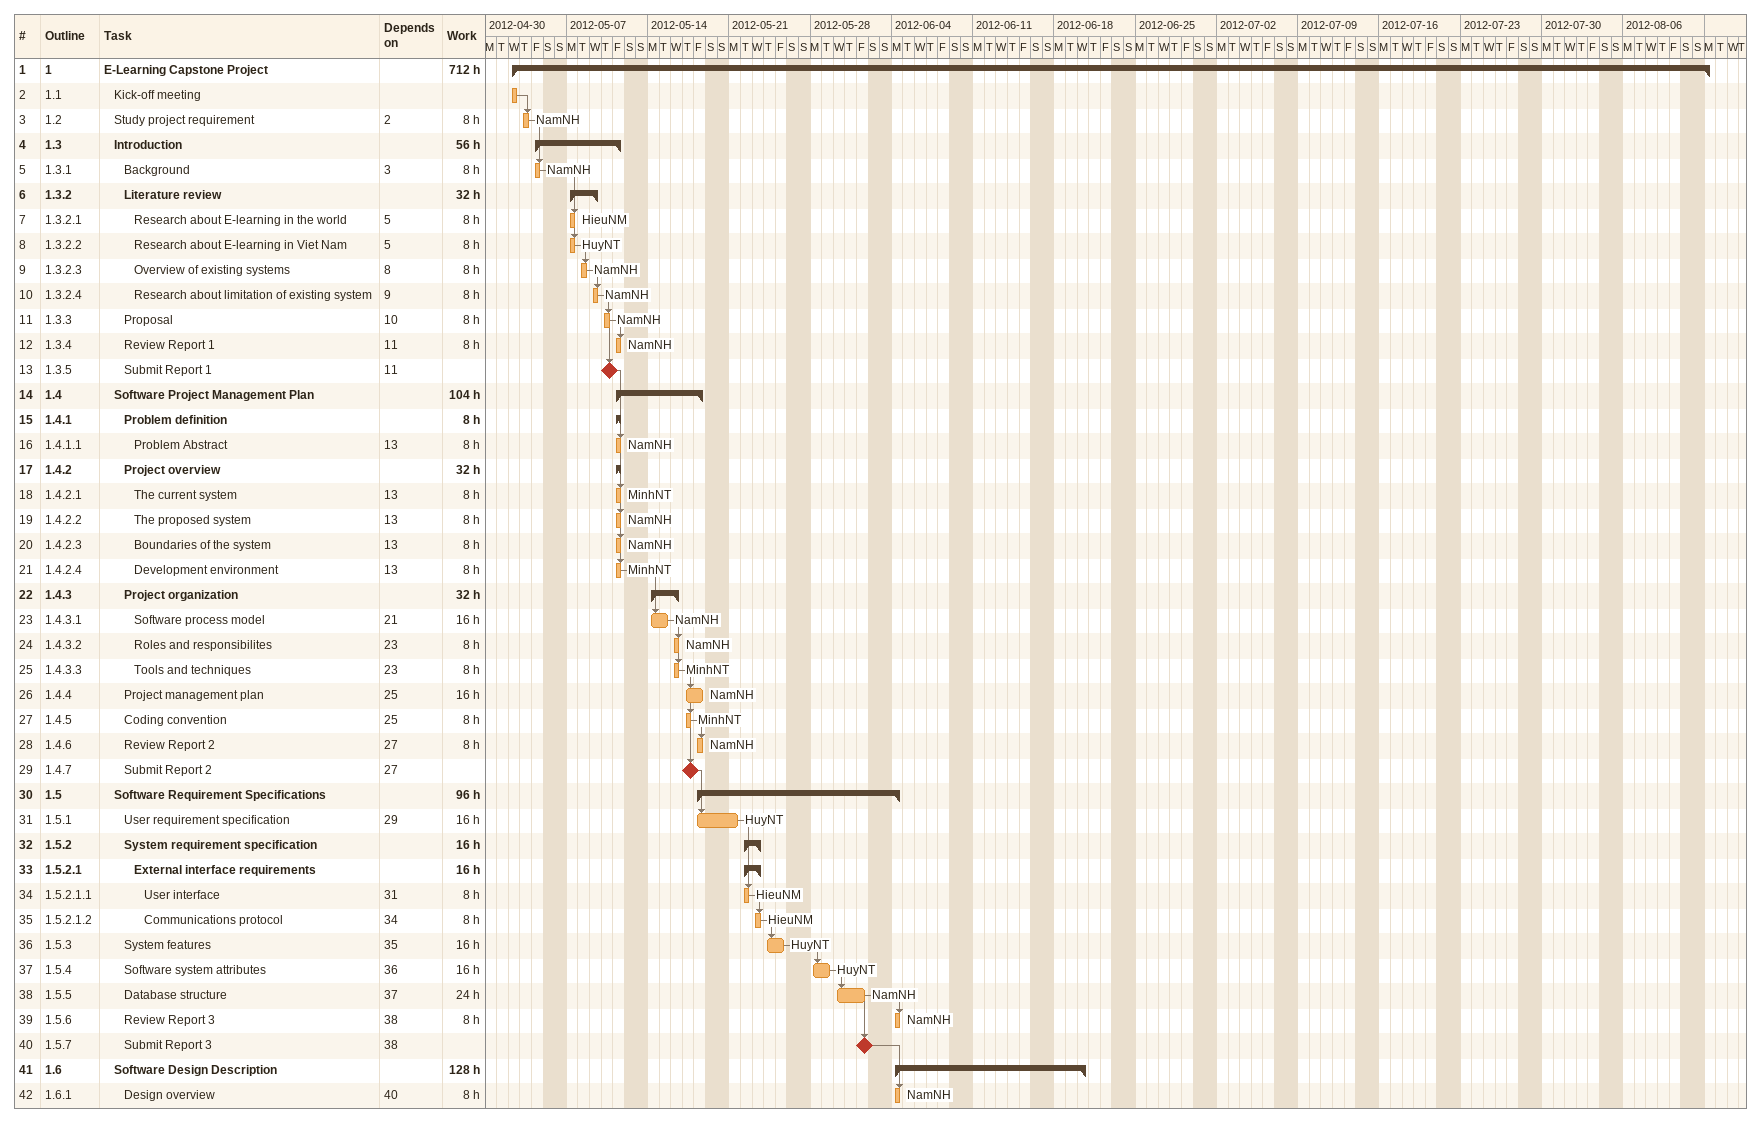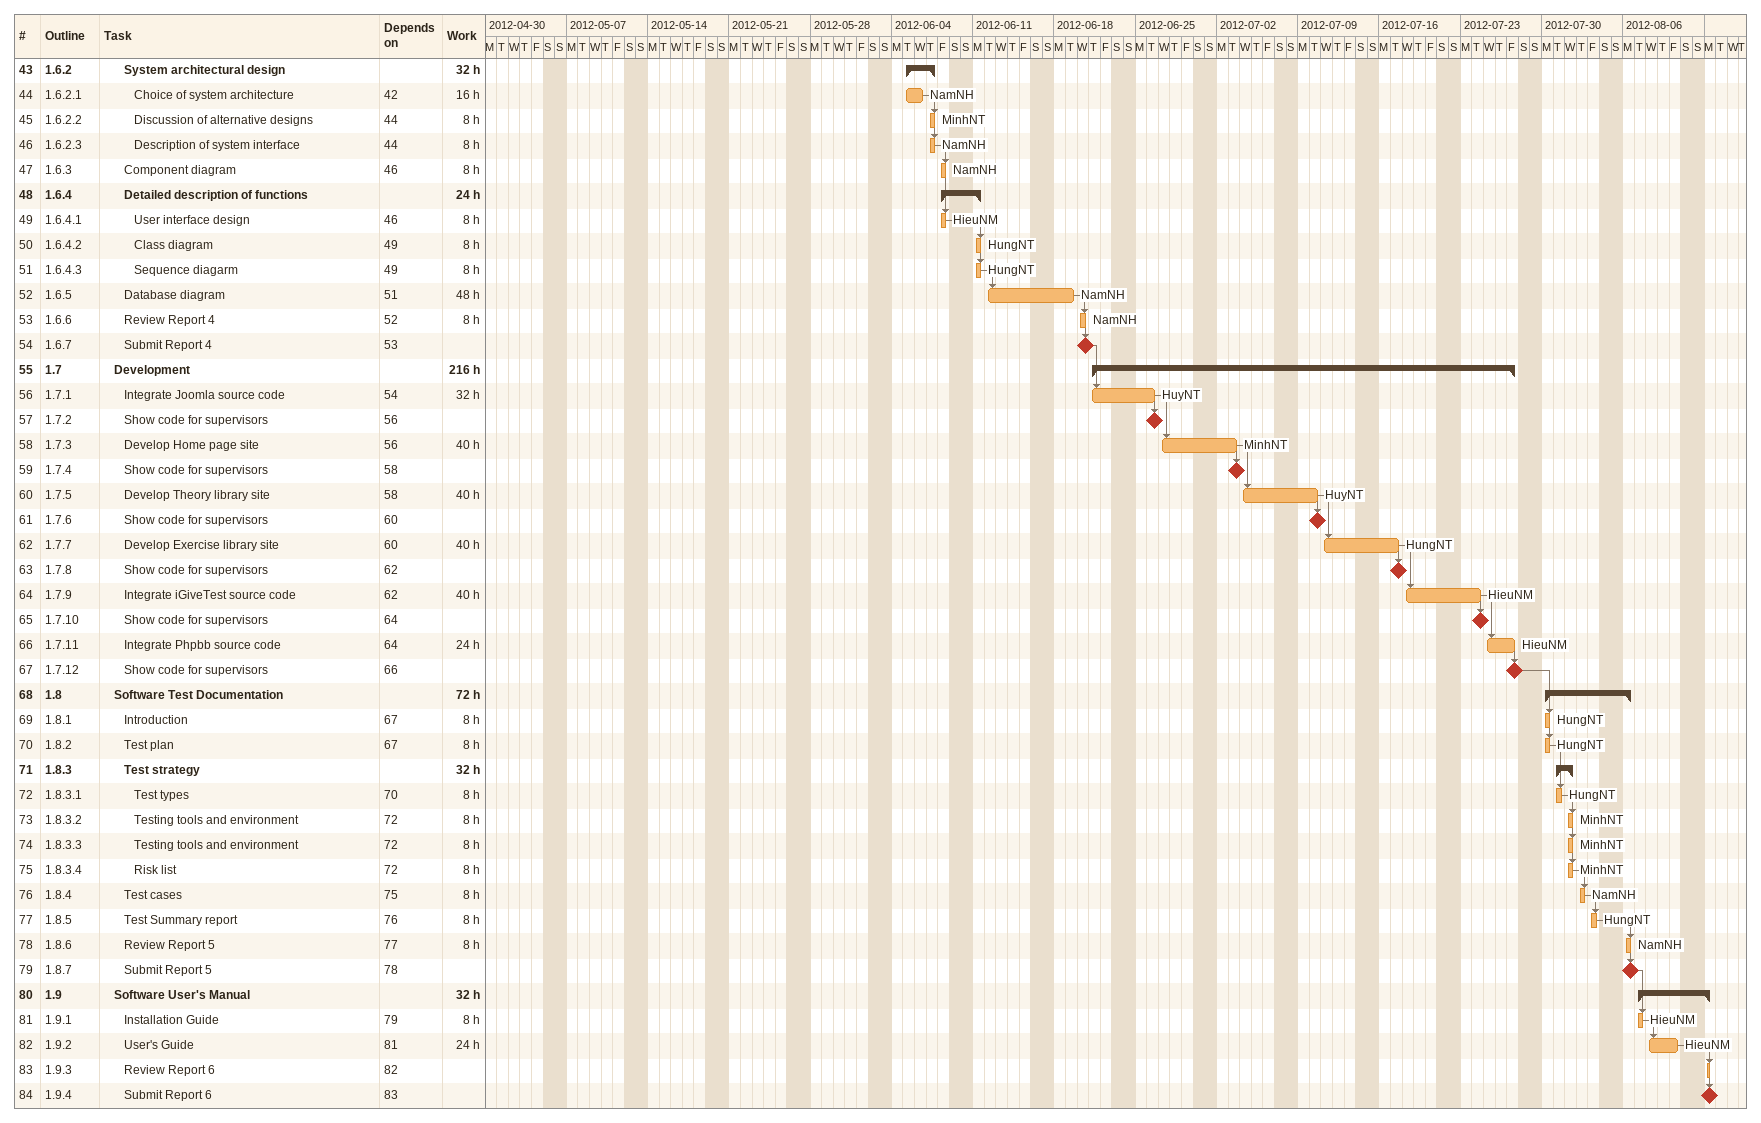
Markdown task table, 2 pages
| ID | WBS | Task | Start | Finish | Predecessors | Resources | Work (h) |
|---|---|---|---|---|---|---|---|
| 1 | 1 | **E-Learning Capstone Project** | 2012-05-02 | 2012-08-13 |  |  | 712 |
| 2 | 1.1 | Kick-off meeting | 2012-05-02 | 2012-05-02 |  |  |  |
| 3 | 1.2 | Study project requirement | 2012-05-03 | 2012-05-03 | 2 | NamNH | 8 |
| 4 | 1.3 | **Introduction** | 2012-05-04 | 2012-05-11 |  |  | 56 |
| 5 | 1.3.1 | Background | 2012-05-04 | 2012-05-04 | 3 | NamNH | 8 |
| 6 | 1.3.2 | **Literature review** | 2012-05-07 | 2012-05-09 |  |  | 32 |
| 7 | 1.3.2.1 | Research about E-learning in the world | 2012-05-07 | 2012-05-07 | 5 | HieuNM | 8 |
| 8 | 1.3.2.2 | Research about E-learning in Viet Nam | 2012-05-07 | 2012-05-07 | 5 | HuyNT | 8 |
| 9 | 1.3.2.3 | Overview of existing systems | 2012-05-08 | 2012-05-08 | 8 | NamNH | 8 |
| 10 | 1.3.2.4 | Research about limitation of existing system | 2012-05-09 | 2012-05-09 | 9 | NamNH | 8 |
| 11 | 1.3.3 | Proposal | 2012-05-10 | 2012-05-10 | 10 | NamNH | 8 |
| 12 | 1.3.4 | Review Report 1 | 2012-05-11 | 2012-05-11 | 11 | NamNH | 8 |
| 13 | 1.3.5 | Submit Report 1 (milestone) | 2012-05-10 | 2012-05-10 | 11 |  |  |
| 14 | 1.4 | **Software Project Management Plan** | 2012-05-11 | 2012-05-18 |  |  | 104 |
| 15 | 1.4.1 | **Problem definition** | 2012-05-11 | 2012-05-11 |  |  | 8 |
| 16 | 1.4.1.1 | Problem Abstract | 2012-05-11 | 2012-05-11 | 13 | NamNH | 8 |
| 17 | 1.4.2 | **Project overview** | 2012-05-11 | 2012-05-11 |  |  | 32 |
| 18 | 1.4.2.1 | The current system | 2012-05-11 | 2012-05-11 | 13 | MinhNT | 8 |
| 19 | 1.4.2.2 | The proposed system | 2012-05-11 | 2012-05-11 | 13 | NamNH | 8 |
| 20 | 1.4.2.3 | Boundaries of the system | 2012-05-11 | 2012-05-11 | 13 | NamNH | 8 |
| 21 | 1.4.2.4 | Development environment | 2012-05-11 | 2012-05-11 | 13 | MinhNT | 8 |
| 22 | 1.4.3 | **Project organization** | 2012-05-14 | 2012-05-16 |  |  | 32 |
| 23 | 1.4.3.1 | Software process model | 2012-05-14 | 2012-05-15 | 21 | NamNH | 16 |
| 24 | 1.4.3.2 | Roles and responsibilites | 2012-05-16 | 2012-05-16 | 23 | NamNH | 8 |
| 25 | 1.4.3.3 | Tools and techniques | 2012-05-16 | 2012-05-16 | 23 | MinhNT | 8 |
| 26 | 1.4.4 | Project management plan | 2012-05-17 | 2012-05-18 | 25 | NamNH | 16 |
| 27 | 1.4.5 | Coding convention | 2012-05-17 | 2012-05-17 | 25 | MinhNT | 8 |
| 28 | 1.4.6 | Review Report 2 | 2012-05-18 | 2012-05-18 | 27 | NamNH | 8 |
| 29 | 1.4.7 | Submit Report 2 (milestone) | 2012-05-17 | 2012-05-17 | 27 |  |  |
| 30 | 1.5 | **Software Requirement Specifications** | 2012-05-18 | 2012-06-04 |  |  | 96 |
| 31 | 1.5.1 | User requirement specification | 2012-05-18 | 2012-05-21 | 29 | HuyNT | 16 |
| 32 | 1.5.2 | **System requirement specification** | 2012-05-22 | 2012-05-23 |  |  | 16 |
| 33 | 1.5.2.1 | **External interface requirements** | 2012-05-22 | 2012-05-23 |  |  | 16 |
| 34 | 1.5.2.1.1 | User interface | 2012-05-22 | 2012-05-22 | 31 | HieuNM | 8 |
| 35 | 1.5.2.1.2 | Communications protocol | 2012-05-23 | 2012-05-23 | 34 | HieuNM | 8 |
| 36 | 1.5.3 | System features | 2012-05-24 | 2012-05-25 | 35 | HuyNT | 16 |
| 37 | 1.5.4 | Software system attributes | 2012-05-28 | 2012-05-29 | 36 | HuyNT | 16 |
| 38 | 1.5.5 | Database structure | 2012-05-30 | 2012-06-01 | 37 | NamNH | 24 |
| 39 | 1.5.6 | Review Report 3 | 2012-06-04 | 2012-06-04 | 38 | NamNH | 8 |
| 40 | 1.5.7 | Submit Report 3 (milestone) | 2012-06-01 | 2012-06-01 | 38 |  |  |
| 41 | 1.6 | **Software Design Description** | 2012-06-04 | 2012-06-20 |  |  | 128 |
| 42 | 1.6.1 | Design overview | 2012-06-04 | 2012-06-04 | 40 | NamNH | 8 |
| 43 | 1.6.2 | **System architectural design** | 2012-06-05 | 2012-06-07 |  |  | 32 |
| 44 | 1.6.2.1 | Choice of system architecture | 2012-06-05 | 2012-06-06 | 42 | NamNH | 16 |
| 45 | 1.6.2.2 | Discussion of alternative designs | 2012-06-07 | 2012-06-07 | 44 | MinhNT | 8 |
| 46 | 1.6.2.3 | Description of system interface | 2012-06-07 | 2012-06-07 | 44 | NamNH | 8 |
| 47 | 1.6.3 | Component diagram | 2012-06-08 | 2012-06-08 | 46 | NamNH | 8 |
| 48 | 1.6.4 | **Detailed description of functions** | 2012-06-08 | 2012-06-11 |  |  | 24 |
| 49 | 1.6.4.1 | User interface design | 2012-06-08 | 2012-06-08 | 46 | HieuNM | 8 |
| 50 | 1.6.4.2 | Class diagram | 2012-06-11 | 2012-06-11 | 49 | HungNT | 8 |
| 51 | 1.6.4.3 | Sequence diagarm | 2012-06-11 | 2012-06-11 | 49 | HungNT | 8 |
| 52 | 1.6.5 | Database diagram | 2012-06-12 | 2012-06-19 | 51 | NamNH | 48 |
| 53 | 1.6.6 | Review Report 4 | 2012-06-20 | 2012-06-20 | 52 | NamNH | 8 |
| 54 | 1.6.7 | Submit Report 4 (milestone) | 2012-06-20 | 2012-06-20 | 53 |  |  |
| 55 | 1.7 | **Development** | 2012-06-21 | 2012-07-27 |  |  | 216 |
| 56 | 1.7.1 | Integrate Joomla source code | 2012-06-21 | 2012-06-26 | 54 | HuyNT | 32 |
| 57 | 1.7.2 | Show code for supervisors (milestone) | 2012-06-26 | 2012-06-26 | 56 |  |  |
| 58 | 1.7.3 | Develop Home page site | 2012-06-27 | 2012-07-03 | 56 | MinhNT | 40 |
| 59 | 1.7.4 | Show code for supervisors (milestone) | 2012-07-03 | 2012-07-03 | 58 |  |  |
| 60 | 1.7.5 | Develop Theory library site | 2012-07-04 | 2012-07-10 | 58 | HuyNT | 40 |
| 61 | 1.7.6 | Show code for supervisors (milestone) | 2012-07-10 | 2012-07-10 | 60 |  |  |
| 62 | 1.7.7 | Develop Exercise library site | 2012-07-11 | 2012-07-17 | 60 | HungNT | 40 |
| 63 | 1.7.8 | Show code for supervisors (milestone) | 2012-07-17 | 2012-07-17 | 62 |  |  |
| 64 | 1.7.9 | Integrate iGiveTest source code | 2012-07-18 | 2012-07-24 | 62 | HieuNM | 40 |
| 65 | 1.7.10 | Show code for supervisors (milestone) | 2012-07-24 | 2012-07-24 | 64 |  |  |
| 66 | 1.7.11 | Integrate Phpbb source code | 2012-07-25 | 2012-07-27 | 64 | HieuNM | 24 |
| 67 | 1.7.12 | Show code for supervisors (milestone) | 2012-07-27 | 2012-07-27 | 66 |  |  |
| 68 | 1.8 | **Software Test Documentation** | 2012-07-30 | 2012-08-06 |  |  | 72 |
| 69 | 1.8.1 | Introduction | 2012-07-30 | 2012-07-30 | 67 | HungNT | 8 |
| 70 | 1.8.2 | Test plan | 2012-07-30 | 2012-07-30 | 67 | HungNT | 8 |
| 71 | 1.8.3 | **Test strategy** | 2012-07-31 | 2012-08-01 |  |  | 32 |
| 72 | 1.8.3.1 | Test types | 2012-07-31 | 2012-07-31 | 70 | HungNT | 8 |
| 73 | 1.8.3.2 | Testing tools and environment | 2012-08-01 | 2012-08-01 | 72 | MinhNT | 8 |
| 74 | 1.8.3.3 | Testing tools and environment | 2012-08-01 | 2012-08-01 | 72 | MinhNT | 8 |
| 75 | 1.8.3.4 | Risk list | 2012-08-01 | 2012-08-01 | 72 | MinhNT | 8 |
| 76 | 1.8.4 | Test cases | 2012-08-02 | 2012-08-02 | 75 | NamNH | 8 |
| 77 | 1.8.5 | Test Summary report | 2012-08-03 | 2012-08-03 | 76 | HungNT | 8 |
| 78 | 1.8.6 | Review Report 5 | 2012-08-06 | 2012-08-06 | 77 | NamNH | 8 |
| 79 | 1.8.7 | Submit Report 5 (milestone) | 2012-08-06 | 2012-08-06 | 78 |  |  |
| 80 | 1.9 | **Software User's Manual** | 2012-08-07 | 2012-08-13 |  |  | 32 |
| 81 | 1.9.1 | Installation Guide | 2012-08-07 | 2012-08-07 | 79 | HieuNM | 8 |
| 82 | 1.9.2 | User's Guide | 2012-08-08 | 2012-08-10 | 81 | HieuNM | 24 |
| 83 | 1.9.3 | Review Report 6 | 2012-08-13 | 2012-08-13 | 82 |  |  |
| 84 | 1.9.4 | Submit Report 6 (milestone) | 2012-08-13 | 2012-08-13 | 83 |  |  |
